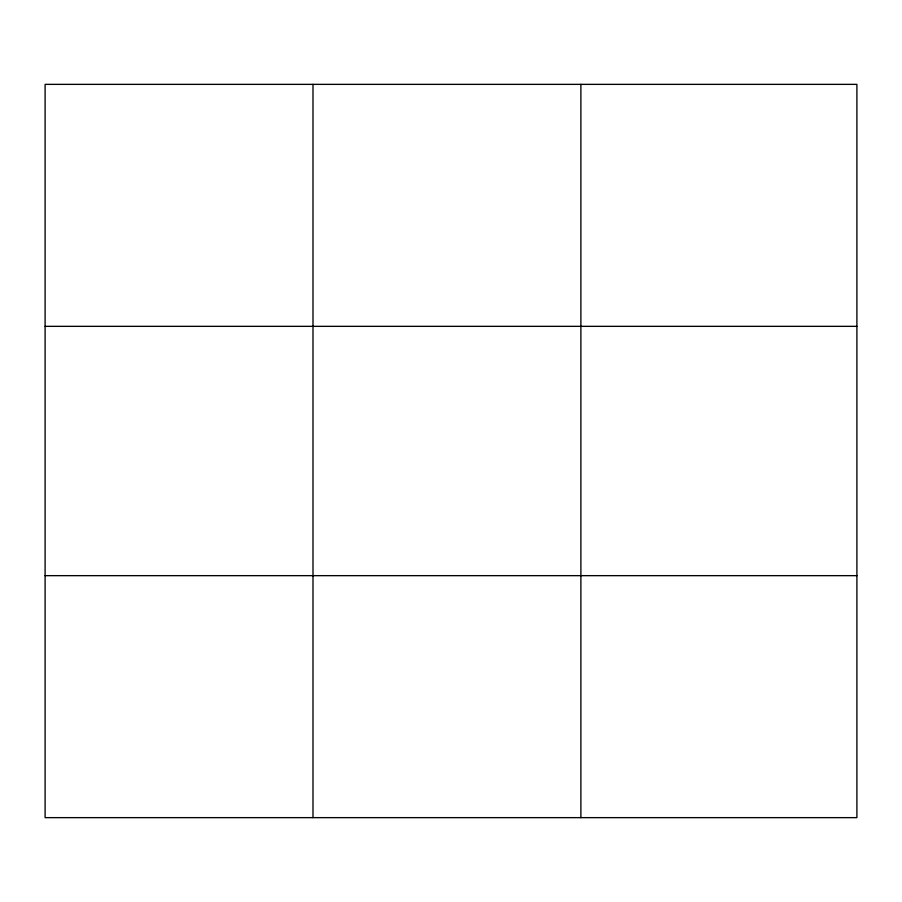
<?xml version="1.0" encoding="UTF-8"?>
<svg xmlns="http://www.w3.org/2000/svg" width="902" height="902" viewBox="0 0 902 902"><rect width="100%" height="100%" fill="white"/><g stroke="black" fill="none" stroke-linecap="round" stroke-linejoin="round"><path stroke-width="1.35" d="M312.994 84.36L312.994 817.64M580.888 84.36L580.888 817.64M856.9 575.656L856.9 817.64L45.1 817.64L45.1 84.36L856.9 84.36L856.9 575.656L45.1 575.656M45.1 326.344L856.9 326.344"/></g></svg>
